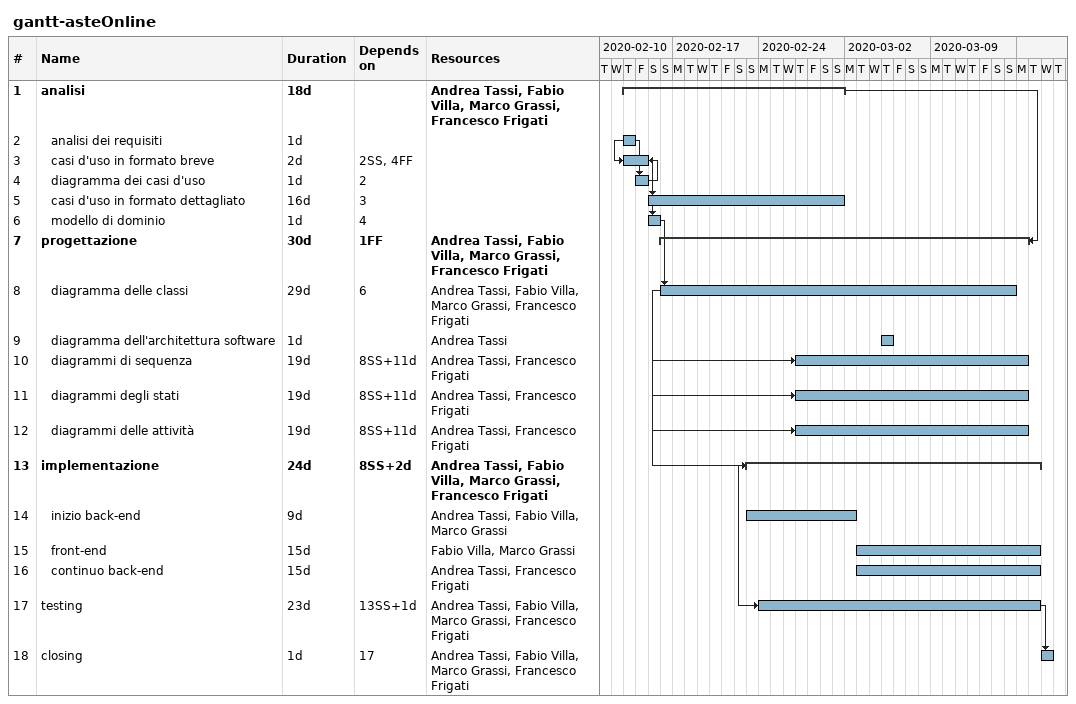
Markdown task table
gantt-asteOnline

| ID | Level | Task | Duration | Start | Finish | Predecessors | Resources |
|---|---|---|---|---|---|---|---|
| 1 | 1 | **analisi** | 18d | 2020-02-13 | 2020-03-01 |  | Andrea Tassi, Fabio Villa, Marco Grassi, Francesco Frigati |
| 2 | 2 | analisi dei requisiti | 1d | 2020-02-13 | 2020-02-13 |  |  |
| 3 | 2 | casi d'uso in formato breve | 2d | 2020-02-13 | 2020-02-14 | 2SS, 4FF |  |
| 4 | 2 | diagramma dei casi d'uso | 1d | 2020-02-14 | 2020-02-14 | 2 |  |
| 5 | 2 | casi d'uso in formato dettagliato | 16d | 2020-02-15 | 2020-03-01 | 3 |  |
| 6 | 2 | modello di dominio | 1d | 2020-02-15 | 2020-02-15 | 4 |  |
| 7 | 1 | **progettazione** | 30d | 2020-02-16 | 2020-03-16 | 1FF | Andrea Tassi, Fabio Villa, Marco Grassi, Francesco Frigati |
| 8 | 2 | diagramma delle classi | 29d | 2020-02-16 | 2020-03-15 | 6 | Andrea Tassi, Fabio Villa, Marco Grassi, Francesco Frigati |
| 9 | 2 | diagramma dell'architettura software | 1d | 2020-03-05 | 2020-03-05 |  | Andrea Tassi |
| 10 | 2 | diagrammi di sequenza | 19d | 2020-02-27 | 2020-03-16 | 8SS+11d | Andrea Tassi, Francesco Frigati |
| 11 | 2 | diagrammi degli stati | 19d | 2020-02-27 | 2020-03-16 | 8SS+11d | Andrea Tassi, Francesco Frigati |
| 12 | 2 | diagrammi delle attività | 19d | 2020-02-27 | 2020-03-16 | 8SS+11d | Andrea Tassi, Francesco Frigati |
| 13 | 1 | **implementazione** | 24d | 2020-02-23 | 2020-03-17 | 8SS+2d | Andrea Tassi, Fabio Villa, Marco Grassi, Francesco Frigati |
| 14 | 2 | inizio back-end | 9d | 2020-02-23 | 2020-03-02 |  | Andrea Tassi, Fabio Villa, Marco Grassi |
| 15 | 2 | front-end | 15d | 2020-03-03 | 2020-03-17 |  | Fabio Villa, Marco Grassi |
| 16 | 2 | continuo back-end | 15d | 2020-03-03 | 2020-03-17 |  | Andrea Tassi, Francesco Frigati |
| 17 | 1 | testing | 23d | 2020-02-24 | 2020-03-17 | 13SS+1d | Andrea Tassi, Fabio Villa, Marco Grassi, Francesco Frigati |
| 18 | 1 | closing | 1d | 2020-03-18 | 2020-03-18 | 17 | Andrea Tassi, Fabio Villa, Marco Grassi, Francesco Frigati |
